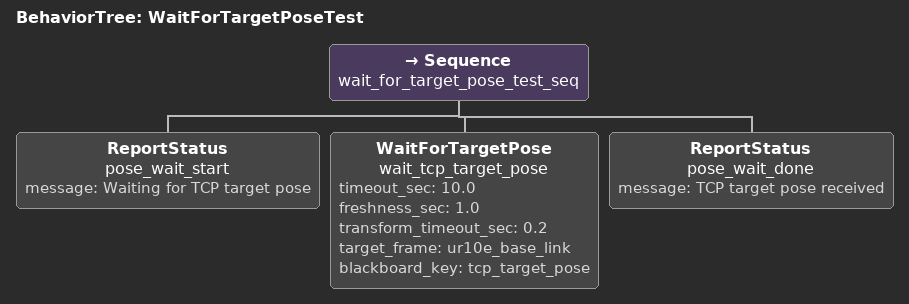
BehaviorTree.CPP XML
<root BTCPP_format="4">
  <BehaviorTree ID="WaitForTargetPoseTest">
    <Sequence name="wait_for_target_pose_test_seq">
      <ReportStatus
        name="pose_wait_start"
        message="Waiting for TCP target pose"/>
      <WaitForTargetPose
        name="wait_tcp_target_pose"
        timeout_sec="10.0"
        freshness_sec="1.0"
        transform_timeout_sec="0.2"
        target_frame="ur10e_base_link"
        blackboard_key="tcp_target_pose"/>
      <ReportStatus
        name="pose_wait_done"
        message="TCP target pose received"/>
    </Sequence>
  </BehaviorTree>
</root>
